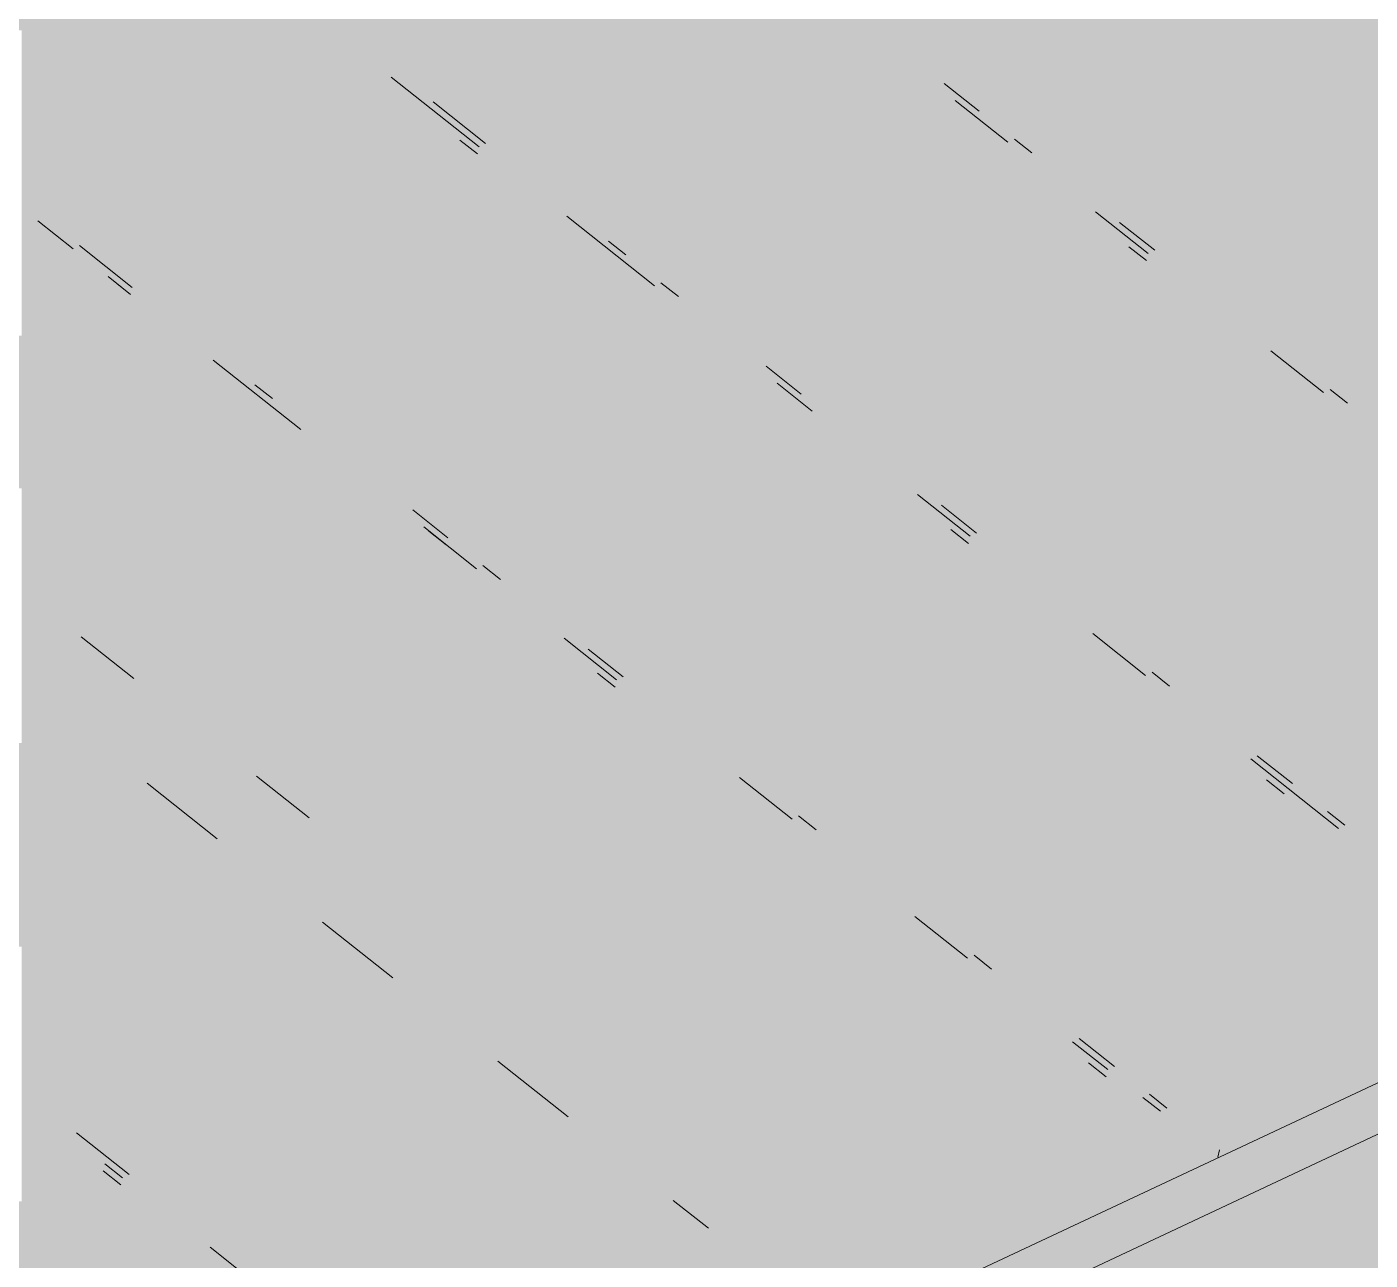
# Paper-space layout '03 3D Building and Roof' of a CAD drawing. Header units: millimetres. Extents: x 5 to 415, y 5 to 292.
# Drawn here: x 269.108 to 271.651, y 87.227 to 89.562 of the extents above; entities that cross this region are included whole.
import ezdxf

# ---------------------------------------------------------------- set-up
doc = ezdxf.new("R2010")
doc.units = ezdxf.units.MM
doc.layers.add('EXISTING', color=7, linetype='Continuous')
doc.layers.add('IMAGES', color=7, linetype='Continuous')

# ---------------------------------------------------------------- blocks, each defined once
blk = doc.blocks.new('SHEET_03')
at = {"layer": 'EXISTING', "color": 250, "lineweight": 9}
for p, q in [((269.7979, 89.4664), (269.9639, 89.3347)), ((270.9108, 89.402), (270.8444, 89.4547)), ((270.8651, 89.4225), (270.9647, 89.3434)), ((269.9763, 89.3406), (269.8768, 89.4196)), ((269.9607, 89.3211), (269.9275, 89.3474)), ((271.0104, 89.323), (270.9772, 89.3493)), ((269.129, 89.1943), (269.1954, 89.1416)), ((270.1298, 89.203), (270.2958, 89.0713)), ((271.1307, 89.2117), (271.2303, 89.1327)), ((271.2428, 89.1386), (271.1764, 89.1913)), ((269.3074, 89.0685), (269.2079, 89.1475)), ((270.2419, 89.1299), (270.2087, 89.1562)), ((271.2271, 89.1191), (271.194, 89.1454)), ((269.2618, 89.089), (269.295, 89.0626)), ((269.3043, 89.0549), (269.2711, 89.0812)), ((270.3415, 89.0509), (270.3083, 89.0772)), ((271.4627, 88.9484), (271.5622, 88.8693)), ((269.4609, 88.9309), (269.6269, 88.7992)), ((270.5739, 88.8665), (270.5075, 88.9192)), ((270.7611, 87.1382), (274.5753, 88.9289)), ((270.5282, 88.887), (270.5946, 88.8343)), ((269.573, 88.8578), (269.5398, 88.8841)), ((271.6079, 88.8489), (271.5747, 88.8752)), ((270.7937, 88.6762), (270.8933, 88.5972)), ((269.905, 88.5944), (269.8386, 88.6471)), ((270.9058, 88.6031), (270.8394, 88.6558)), ((269.8593, 88.6148), (269.9589, 88.5358)), ((269.9018, 88.5807), (269.8686, 88.6071)), ((270.8902, 88.5836), (270.857, 88.6099)), ((270.0045, 88.5154), (269.9714, 88.5417)), ((269.3103, 88.3276), (269.2107, 88.4066)), ((270.1248, 88.4041), (270.2244, 88.3251)), ((271.1257, 88.4129), (271.2253, 88.3338)), ((270.2369, 88.331), (270.1705, 88.3837)), ((270.2213, 88.3115), (270.1881, 88.3378)), ((271.271, 88.3134), (271.2378, 88.3397)), ((271.4245, 88.1758), (271.5904, 88.0441)), ((271.5033, 88.129), (271.437, 88.1817)), ((269.3357, 88.1299), (269.4685, 88.0246)), ((269.6422, 88.0642), (269.5426, 88.1432)), ((270.4568, 88.1407), (270.5564, 88.0617)), ((271.4877, 88.1095), (271.4545, 88.1358)), ((271.6029, 88.05), (271.5697, 88.0763)), ((270.6021, 88.0413), (270.5689, 88.0676)), ((270.7888, 87.8774), (270.8883, 87.7983)), ((269.6677, 87.8665), (269.8005, 87.7612)), ((270.934, 87.7779), (270.9008, 87.8042)), ((271.0875, 87.6403), (271.1539, 87.5876)), ((271.1664, 87.5935), (271.1, 87.6462)), ((269.9997, 87.6031), (270.1324, 87.4978)), ((271.1508, 87.574), (271.1176, 87.6003)), ((271.266, 87.5145), (271.2328, 87.5408)), ((271.2203, 87.5349), (271.2535, 87.5086)), ((270.7611, 87.0407), (271.7628, 87.511)), ((269.3014, 87.3887), (269.2018, 87.4677)), ((271.3624, 87.4218), (271.3656, 87.4355)), ((269.2858, 87.3692), (269.2526, 87.3956)), ((269.2557, 87.4092), (269.2889, 87.3828)), ((270.3316, 87.3398), (270.398, 87.2871)), ((269.4549, 87.2511), (269.6209, 87.1194))]:
    blk.add_line(p, q, dxfattribs=at)
at = {"layer": 'IMAGES', "color": 7}
for points in [[(269.0018, 89.5554), (269.1945, 89.5554), (269.0018, 89.6518), (269.1945, 89.6518)], [(269.1945, 89.5554), (269.2909, 89.5554), (269.1945, 89.6518), (269.2909, 89.6518)], [(269.2909, 89.5554), (269.3873, 89.5554), (269.2909, 89.6518), (269.3873, 89.6518)], [(269.3873, 89.5554), (269.4836, 89.5554), (269.3873, 89.6518), (269.4836, 89.6518)], [(269.4836, 89.5554), (269.58, 89.5554), (269.4836, 89.6518), (269.58, 89.6518)], [(269.58, 89.5554), (269.6764, 89.5554), (269.58, 89.6518), (269.6764, 89.6518)], [(269.6764, 89.5554), (269.7727, 89.5554), (269.6764, 89.6518), (269.7727, 89.6518)], [(269.7727, 89.5554), (269.8691, 89.5554), (269.7727, 89.6518), (269.8691, 89.6518)], [(269.8691, 89.5554), (270.3509, 89.5554), (269.8691, 89.6518), (270.3509, 89.6518)], [(270.3509, 89.5554), (270.4473, 89.5554), (270.3509, 89.6518), (270.4473, 89.6518)], [(270.4473, 89.5554), (270.5436, 89.5554), (270.4473, 89.6518), (270.5436, 89.6518)], [(270.5436, 89.5554), (270.7364, 89.5554), (270.5436, 89.6518), (270.7364, 89.6518)], [(270.7364, 89.5554), (270.8327, 89.5554), (270.7364, 89.6518), (270.8327, 89.6518)], [(270.8327, 89.5554), (270.9291, 89.5554), (270.8327, 89.6518), (270.9291, 89.6518)], [(270.9291, 89.5554), (271.4109, 89.5554), (270.9291, 89.6518), (271.4109, 89.6518)], [(271.4109, 89.5554), (271.5073, 89.5554), (271.4109, 89.6518), (271.5073, 89.6518)], [(271.5073, 89.5554), (271.7, 89.5554), (271.5073, 89.6518), (271.7, 89.6518)], [(269.0982, 89.4589), (269.1945, 89.4589), (269.0982, 89.5554), (269.1945, 89.5554)], [(269.1945, 89.4589), (269.2909, 89.4589), (269.1945, 89.5554), (269.2909, 89.5554)], [(269.2909, 89.4589), (269.3873, 89.4589), (269.2909, 89.5554), (269.3873, 89.5554)], [(269.3873, 89.4589), (269.4836, 89.4589), (269.3873, 89.5554), (269.4836, 89.5554)], [(269.4836, 89.3625), (269.58, 89.3625), (269.4836, 89.5554), (269.58, 89.5554)], [(269.58, 89.4589), (269.6764, 89.4589), (269.58, 89.5554), (269.6764, 89.5554)], [(269.6764, 89.3625), (269.7727, 89.3625), (269.6764, 89.5554), (269.7727, 89.5554)], [(269.7727, 89.4589), (269.8691, 89.4589), (269.7727, 89.5554), (269.8691, 89.5554)], [(269.8691, 89.4589), (269.9655, 89.4589), (269.8691, 89.5554), (269.9655, 89.5554)], [(269.9655, 89.4589), (270.64, 89.4589), (269.9655, 89.5554), (270.64, 89.5554)], [(270.64, 89.4589), (270.7364, 89.4589), (270.64, 89.5554), (270.7364, 89.5554)], [(270.7364, 89.4589), (270.8327, 89.4589), (270.7364, 89.5554), (270.8327, 89.5554)], [(270.8327, 89.4589), (270.9291, 89.4589), (270.8327, 89.5554), (270.9291, 89.5554)], [(270.9291, 89.4589), (271.0255, 89.4589), (270.9291, 89.5554), (271.0255, 89.5554)], [(271.0255, 89.4589), (271.5073, 89.4589), (271.0255, 89.5554), (271.5073, 89.5554)], [(271.5073, 89.4589), (271.6036, 89.4589), (271.5073, 89.5554), (271.6036, 89.5554)], [(271.6036, 89.4589), (271.7, 89.4589), (271.6036, 89.5554), (271.7, 89.5554)], [(269.0982, 89.3625), (269.1945, 89.3625), (269.0982, 89.4589), (269.1945, 89.4589)], [(269.1945, 89.3625), (269.2909, 89.3625), (269.1945, 89.4589), (269.2909, 89.4589)], [(269.2909, 89.3625), (269.3873, 89.3625), (269.2909, 89.4589), (269.3873, 89.4589)], [(269.3873, 89.3625), (269.4836, 89.3625), (269.3873, 89.4589), (269.4836, 89.4589)], [(269.58, 89.3625), (269.6764, 89.3625), (269.58, 89.4589), (269.6764, 89.4589)], [(269.7727, 89.3625), (269.8691, 89.3625), (269.7727, 89.4589), (269.8691, 89.4589)], [(269.8691, 89.3625), (269.9655, 89.3625), (269.8691, 89.4589), (269.9655, 89.4589)], [(269.9655, 89.3625), (270.0618, 89.3625), (269.9655, 89.4589), (270.0618, 89.4589)], [(270.0618, 89.3625), (270.64, 89.3625), (270.0618, 89.4589), (270.64, 89.4589)], [(270.64, 89.3625), (270.7364, 89.3625), (270.64, 89.4589), (270.7364, 89.4589)], [(270.7364, 89.3625), (270.8327, 89.3625), (270.7364, 89.4589), (270.8327, 89.4589)], [(270.8327, 89.3625), (271.0255, 89.3625), (270.8327, 89.4589), (271.0255, 89.4589)], [(271.0255, 89.3625), (271.1218, 89.3625), (271.0255, 89.4589), (271.1218, 89.4589)], [(271.1218, 89.3625), (271.7, 89.3625), (271.1218, 89.4589), (271.7, 89.4589)], [(269.0982, 89.2661), (269.1945, 89.2661), (269.0982, 89.3625), (269.1945, 89.3625)], [(269.1945, 89.2661), (269.2909, 89.2661), (269.1945, 89.3625), (269.2909, 89.3625)], [(269.2909, 89.2661), (269.3873, 89.2661), (269.2909, 89.3625), (269.3873, 89.3625)], [(269.3873, 89.2661), (269.58, 89.2661), (269.3873, 89.3625), (269.58, 89.3625)], [(269.58, 89.2661), (269.6764, 89.2661), (269.58, 89.3625), (269.6764, 89.3625)], [(269.6764, 89.2661), (269.7727, 89.2661), (269.6764, 89.3625), (269.7727, 89.3625)], [(269.7727, 89.2661), (269.8691, 89.2661), (269.7727, 89.3625), (269.8691, 89.3625)], [(269.8691, 89.2661), (269.9655, 89.2661), (269.8691, 89.3625), (269.9655, 89.3625)], [(269.9655, 89.2661), (270.0618, 89.2661), (269.9655, 89.3625), (270.0618, 89.3625)], [(270.0618, 89.2661), (270.1582, 89.2661), (270.0618, 89.3625), (270.1582, 89.3625)], [(270.1582, 89.2661), (270.2545, 89.2661), (270.1582, 89.3625), (270.2545, 89.3625)], [(270.2545, 89.2661), (270.7364, 89.2661), (270.2545, 89.3625), (270.7364, 89.3625)], [(270.7364, 89.2661), (270.8327, 89.2661), (270.7364, 89.3625), (270.8327, 89.3625)], [(270.8327, 89.2661), (270.9291, 89.2661), (270.8327, 89.3625), (270.9291, 89.3625)], [(270.9291, 89.2661), (271.0255, 89.2661), (270.9291, 89.3625), (271.0255, 89.3625)], [(271.0255, 89.2661), (271.1218, 89.2661), (271.0255, 89.3625), (271.1218, 89.3625)], [(271.1218, 89.2661), (271.2182, 89.2661), (271.1218, 89.3625), (271.2182, 89.3625)], [(271.2182, 89.2661), (271.3145, 89.2661), (271.2182, 89.3625), (271.3145, 89.3625)], [(271.3145, 89.2661), (271.8927, 89.2661), (271.3145, 89.3625), (271.8927, 89.3625)], [(269.0982, 89.1697), (269.1945, 89.1697), (269.0982, 89.2661), (269.1945, 89.2661)], [(269.1945, 89.1697), (269.2909, 89.1697), (269.1945, 89.2661), (269.2909, 89.2661)], [(269.2909, 89.1697), (269.3873, 89.1697), (269.2909, 89.2661), (269.3873, 89.2661)], [(269.3873, 89.1697), (269.4836, 89.1697), (269.3873, 89.2661), (269.4836, 89.2661)], [(269.4836, 89.1697), (269.58, 89.1697), (269.4836, 89.2661), (269.58, 89.2661)], [(269.58, 89.1697), (269.6764, 89.1697), (269.58, 89.2661), (269.6764, 89.2661)], [(269.6764, 89.1697), (269.7727, 89.1697), (269.6764, 89.2661), (269.7727, 89.2661)], [(269.7727, 89.1697), (269.8691, 89.1697), (269.7727, 89.2661), (269.8691, 89.2661)], [(269.8691, 89.1697), (269.9655, 89.1697), (269.8691, 89.2661), (269.9655, 89.2661)], [(269.9655, 89.1697), (270.0618, 89.1697), (269.9655, 89.2661), (270.0618, 89.2661)], [(270.0618, 89.1697), (270.1582, 89.1697), (270.0618, 89.2661), (270.1582, 89.2661)], [(270.1582, 89.1697), (270.2545, 89.1697), (270.1582, 89.2661), (270.2545, 89.2661)], [(270.2545, 89.1697), (270.3509, 89.1697), (270.2545, 89.2661), (270.3509, 89.2661)], [(270.3509, 89.1697), (270.9291, 89.1697), (270.3509, 89.2661), (270.9291, 89.2661)], [(270.9291, 89.1697), (271.0255, 89.1697), (270.9291, 89.2661), (271.0255, 89.2661)], [(271.0255, 89.1697), (271.2182, 89.1697), (271.0255, 89.2661), (271.2182, 89.2661)], [(271.2182, 89.1697), (271.3145, 89.1697), (271.2182, 89.2661), (271.3145, 89.2661)], [(271.3145, 89.1697), (271.4109, 89.1697), (271.3145, 89.2661), (271.4109, 89.2661)], [(271.4109, 89.1697), (271.8927, 89.1697), (271.4109, 89.2661), (271.8927, 89.2661)], [(269.0982, 89.0733), (269.2909, 89.0733), (269.0982, 89.1697), (269.2909, 89.1697)], [(269.2909, 89.0733), (269.3873, 89.0733), (269.2909, 89.1697), (269.3873, 89.1697)], [(269.3873, 89.0733), (269.4836, 89.0733), (269.3873, 89.1697), (269.4836, 89.1697)], [(269.4836, 89.0733), (269.58, 89.0733), (269.4836, 89.1697), (269.58, 89.1697)], [(269.58, 89.0733), (269.6764, 89.0733), (269.58, 89.1697), (269.6764, 89.1697)], [(269.6764, 89.0733), (269.7727, 89.0733), (269.6764, 89.1697), (269.7727, 89.1697)], [(269.7727, 89.0733), (269.8691, 89.0733), (269.7727, 89.1697), (269.8691, 89.1697)], [(269.8691, 89.0733), (269.9655, 89.0733), (269.8691, 89.1697), (269.9655, 89.1697)], [(269.9655, 89.0733), (270.0618, 89.0733), (269.9655, 89.1697), (270.0618, 89.1697)], [(270.0618, 89.0733), (270.1582, 89.0733), (270.0618, 89.1697), (270.1582, 89.1697)], [(270.1582, 89.0733), (270.2545, 89.0733), (270.1582, 89.1697), (270.2545, 89.1697)], [(270.2545, 89.0733), (270.3509, 89.0733), (270.2545, 89.1697), (270.3509, 89.1697)], [(270.3509, 89.0733), (271.0255, 89.0733), (270.3509, 89.1697), (271.0255, 89.1697)], [(271.0255, 89.0733), (271.1218, 89.0733), (271.0255, 89.1697), (271.1218, 89.1697)], [(271.1218, 89.0733), (271.3145, 89.0733), (271.1218, 89.1697), (271.3145, 89.1697)], [(271.3145, 89.0733), (271.5073, 89.0733), (271.3145, 89.1697), (271.5073, 89.1697)], [(271.5073, 89.0733), (271.9891, 89.0733), (271.5073, 89.1697), (271.9891, 89.1697)], [(269.0982, 88.9769), (269.1945, 88.9769), (269.0982, 89.0733), (269.1945, 89.0733)], [(269.1945, 88.9769), (269.4836, 88.9769), (269.1945, 89.0733), (269.4836, 89.0733)], [(269.4836, 88.9769), (269.58, 88.9769), (269.4836, 89.0733), (269.58, 89.0733)], [(269.58, 88.9769), (269.6764, 88.9769), (269.58, 89.0733), (269.6764, 89.0733)], [(269.6764, 88.9769), (269.7727, 88.9769), (269.6764, 89.0733), (269.7727, 89.0733)], [(269.7727, 88.9769), (269.8691, 88.9769), (269.7727, 89.0733), (269.8691, 89.0733)], [(269.8691, 88.9769), (269.9655, 88.9769), (269.8691, 89.0733), (269.9655, 89.0733)], [(269.9655, 88.9769), (270.0618, 88.9769), (269.9655, 89.0733), (270.0618, 89.0733)], [(270.0618, 88.9769), (270.1582, 88.9769), (270.0618, 89.0733), (270.1582, 89.0733)], [(270.1582, 88.9769), (270.2545, 88.9769), (270.1582, 89.0733), (270.2545, 89.0733)], [(270.2545, 88.9769), (270.3509, 88.9769), (270.2545, 89.0733), (270.3509, 89.0733)], [(270.3509, 88.9769), (270.4473, 88.9769), (270.3509, 89.0733), (270.4473, 89.0733)], [(270.4473, 88.9769), (270.5436, 88.9769), (270.4473, 89.0733), (270.5436, 89.0733)], [(270.5436, 88.9769), (270.64, 88.9769), (270.5436, 89.0733), (270.64, 89.0733)], [(270.64, 88.9769), (271.1218, 88.9769), (270.64, 89.0733), (271.1218, 89.0733)], [(271.1218, 88.9769), (271.2182, 88.9769), (271.1218, 89.0733), (271.2182, 89.0733)], [(271.2182, 88.8805), (271.3145, 88.8805), (271.2182, 89.0733), (271.3145, 89.0733)], [(271.3145, 88.9769), (271.4109, 88.9769), (271.3145, 89.0733), (271.4109, 89.0733)], [(271.4109, 88.9769), (271.5073, 88.9769), (271.4109, 89.0733), (271.5073, 89.0733)], [(271.5073, 88.9769), (271.6036, 88.9769), (271.5073, 89.0733), (271.6036, 89.0733)], [(271.6036, 88.9769), (272.0855, 88.9769), (271.6036, 89.0733), (272.0855, 89.0733)], [(268.8091, 88.8805), (269.1945, 88.8805), (268.8091, 88.9769), (269.1945, 88.9769)], [(269.1945, 88.8805), (269.2909, 88.8805), (269.1945, 88.9769), (269.2909, 88.9769)], [(269.2909, 88.8805), (269.3873, 88.8805), (269.2909, 88.9769), (269.3873, 88.9769)], [(269.3873, 88.8805), (269.58, 88.8805), (269.3873, 88.9769), (269.58, 88.9769)], [(269.58, 88.8805), (269.8691, 88.8805), (269.58, 88.9769), (269.8691, 88.9769)], [(269.8691, 88.8805), (269.9655, 88.8805), (269.8691, 88.9769), (269.9655, 88.9769)], [(269.9655, 88.8805), (270.0618, 88.8805), (269.9655, 88.9769), (270.0618, 88.9769)], [(270.0618, 88.8805), (270.1582, 88.8805), (270.0618, 88.9769), (270.1582, 88.9769)], [(270.1582, 88.8805), (270.2545, 88.8805), (270.1582, 88.9769), (270.2545, 88.9769)], [(270.2545, 88.8805), (270.3509, 88.8805), (270.2545, 88.9769), (270.3509, 88.9769)], [(270.3509, 88.8805), (270.4473, 88.8805), (270.3509, 88.9769), (270.4473, 88.9769)], [(270.4473, 88.8805), (270.5436, 88.8805), (270.4473, 88.9769), (270.5436, 88.9769)], [(270.5436, 88.8805), (270.64, 88.8805), (270.5436, 88.9769), (270.64, 88.9769)], [(270.64, 88.8805), (270.7364, 88.8805), (270.64, 88.9769), (270.7364, 88.9769)], [(270.7364, 88.8805), (271.2182, 88.8805), (270.7364, 88.9769), (271.2182, 88.9769)], [(271.3145, 88.8805), (271.4109, 88.8805), (271.3145, 88.9769), (271.4109, 88.9769)], [(271.4109, 88.8805), (271.5073, 88.8805), (271.4109, 88.9769), (271.5073, 88.9769)], [(271.5073, 88.8805), (271.6036, 88.8805), (271.5073, 88.9769), (271.6036, 88.9769)], [(271.6036, 88.8805), (272.2782, 88.8805), (271.6036, 88.9769), (272.2782, 88.9769)], [(268.9055, 88.7841), (269.3873, 88.7841), (268.9055, 88.8805), (269.3873, 88.8805)], [(269.3873, 88.7841), (269.4836, 88.7841), (269.3873, 88.8805), (269.4836, 88.8805)], [(269.4836, 88.7841), (269.6764, 88.7841), (269.4836, 88.8805), (269.6764, 88.8805)], [(269.6764, 88.7841), (269.7727, 88.7841), (269.6764, 88.8805), (269.7727, 88.8805)], [(269.7727, 88.7841), (269.8691, 88.7841), (269.7727, 88.8805), (269.8691, 88.8805)], [(269.8691, 88.7841), (269.9655, 88.7841), (269.8691, 88.8805), (269.9655, 88.8805)], [(269.9655, 88.7841), (270.1582, 88.7841), (269.9655, 88.8805), (270.1582, 88.8805)], [(270.1582, 88.7841), (270.2545, 88.7841), (270.1582, 88.8805), (270.2545, 88.8805)], [(270.2545, 88.7841), (270.3509, 88.7841), (270.2545, 88.8805), (270.3509, 88.8805)], [(270.3509, 88.7841), (270.4473, 88.7841), (270.3509, 88.8805), (270.4473, 88.8805)], [(270.4473, 88.7841), (270.5436, 88.7841), (270.4473, 88.8805), (270.5436, 88.8805)], [(270.5436, 88.7841), (270.7364, 88.7841), (270.5436, 88.8805), (270.7364, 88.8805)], [(270.7364, 88.7841), (270.8327, 88.7841), (270.7364, 88.8805), (270.8327, 88.8805)], [(270.8327, 88.7841), (271.3145, 88.7841), (270.8327, 88.8805), (271.3145, 88.8805)], [(271.3145, 88.7841), (271.5073, 88.7841), (271.3145, 88.8805), (271.5073, 88.8805)], [(271.5073, 88.7841), (271.7, 88.7841), (271.5073, 88.8805), (271.7, 88.8805)], [(269.0018, 88.6877), (269.58, 88.6877), (269.0018, 88.7841), (269.58, 88.7841)], [(269.58, 88.6877), (269.7727, 88.6877), (269.58, 88.7841), (269.7727, 88.7841)], [(269.7727, 88.6877), (269.8691, 88.6877), (269.7727, 88.7841), (269.8691, 88.7841)], [(269.8691, 88.6877), (269.9655, 88.6877), (269.8691, 88.7841), (269.9655, 88.7841)], [(269.9655, 88.6877), (270.1582, 88.6877), (269.9655, 88.7841), (270.1582, 88.7841)], [(270.1582, 88.6877), (270.2545, 88.6877), (270.1582, 88.7841), (270.2545, 88.7841)], [(270.2545, 88.6877), (270.3509, 88.6877), (270.2545, 88.7841), (270.3509, 88.7841)], [(270.3509, 88.6877), (270.4473, 88.6877), (270.3509, 88.7841), (270.4473, 88.7841)], [(270.4473, 88.6877), (270.5436, 88.6877), (270.4473, 88.7841), (270.5436, 88.7841)], [(270.5436, 88.6877), (270.64, 88.6877), (270.5436, 88.7841), (270.64, 88.7841)], [(270.64, 88.6877), (270.7364, 88.6877), (270.64, 88.7841), (270.7364, 88.7841)], [(270.7364, 88.6877), (270.8327, 88.6877), (270.7364, 88.7841), (270.8327, 88.7841)], [(270.8327, 88.6877), (270.9291, 88.6877), (270.8327, 88.7841), (270.9291, 88.7841)], [(270.9291, 88.6877), (271.0255, 88.6877), (270.9291, 88.7841), (271.0255, 88.7841)], [(271.0255, 88.6877), (271.5073, 88.6877), (271.0255, 88.7841), (271.5073, 88.7841)], [(271.5073, 88.6877), (271.6036, 88.6877), (271.5073, 88.7841), (271.6036, 88.7841)], [(271.6036, 88.6877), (271.7, 88.6877), (271.6036, 88.7841), (271.7, 88.7841)], [(269.0982, 88.5913), (269.1945, 88.5913), (269.0982, 88.6877), (269.1945, 88.6877)], [(269.1945, 88.5913), (269.58, 88.5913), (269.1945, 88.6877), (269.58, 88.6877)], [(269.58, 88.5913), (269.6764, 88.5913), (269.58, 88.6877), (269.6764, 88.6877)], [(269.6764, 88.5913), (269.7727, 88.5913), (269.6764, 88.6877), (269.7727, 88.6877)], [(269.7727, 88.5913), (269.9655, 88.5913), (269.7727, 88.6877), (269.9655, 88.6877)], [(269.9655, 88.5913), (270.0618, 88.5913), (269.9655, 88.6877), (270.0618, 88.6877)], [(270.0618, 88.5913), (270.1582, 88.5913), (270.0618, 88.6877), (270.1582, 88.6877)], [(270.1582, 88.5913), (270.2545, 88.5913), (270.1582, 88.6877), (270.2545, 88.6877)], [(270.2545, 88.5913), (270.3509, 88.5913), (270.2545, 88.6877), (270.3509, 88.6877)], [(270.3509, 88.5913), (270.4473, 88.5913), (270.3509, 88.6877), (270.4473, 88.6877)], [(270.4473, 88.5913), (270.5436, 88.5913), (270.4473, 88.6877), (270.5436, 88.6877)], [(270.5436, 88.5913), (270.64, 88.5913), (270.5436, 88.6877), (270.64, 88.6877)], [(270.64, 88.5913), (270.7364, 88.5913), (270.64, 88.6877), (270.7364, 88.6877)], [(270.7364, 88.5913), (270.9291, 88.5913), (270.7364, 88.6877), (270.9291, 88.6877)], [(270.9291, 88.5913), (271.0255, 88.5913), (270.9291, 88.6877), (271.0255, 88.6877)], [(271.0255, 88.5913), (271.1218, 88.5913), (271.0255, 88.6877), (271.1218, 88.6877)], [(271.1218, 88.5913), (271.6036, 88.5913), (271.1218, 88.6877), (271.6036, 88.6877)], [(271.6036, 88.5913), (271.7, 88.5913), (271.6036, 88.6877), (271.7, 88.6877)], [(269.0982, 88.4949), (269.1945, 88.4949), (269.0982, 88.5913), (269.1945, 88.5913)], [(269.1945, 88.4949), (269.2909, 88.4949), (269.1945, 88.5913), (269.2909, 88.5913)], [(269.2909, 88.4949), (269.6764, 88.4949), (269.2909, 88.5913), (269.6764, 88.5913)], [(269.6764, 88.4949), (269.7727, 88.4949), (269.6764, 88.5913), (269.7727, 88.5913)], [(269.7727, 88.4949), (269.8691, 88.4949), (269.7727, 88.5913), (269.8691, 88.5913)], [(269.8691, 88.4949), (270.0618, 88.4949), (269.8691, 88.5913), (270.0618, 88.5913)], [(270.0618, 88.4949), (270.1582, 88.4949), (270.0618, 88.5913), (270.1582, 88.5913)], [(270.1582, 88.4949), (270.3509, 88.4949), (270.1582, 88.5913), (270.3509, 88.5913)], [(270.3509, 88.4949), (270.5436, 88.4949), (270.3509, 88.5913), (270.5436, 88.5913)], [(270.5436, 88.4949), (270.64, 88.4949), (270.5436, 88.5913), (270.64, 88.5913)], [(270.64, 88.4949), (270.7364, 88.4949), (270.64, 88.5913), (270.7364, 88.5913)], [(270.7364, 88.4949), (270.8327, 88.4949), (270.7364, 88.5913), (270.8327, 88.5913)], [(270.8327, 88.4949), (271.0255, 88.4949), (270.8327, 88.5913), (271.0255, 88.5913)], [(271.0255, 88.4949), (271.1218, 88.4949), (271.0255, 88.5913), (271.1218, 88.5913)], [(271.1218, 88.4949), (271.2182, 88.4949), (271.1218, 88.5913), (271.2182, 88.5913)], [(271.2182, 88.4949), (271.7, 88.4949), (271.2182, 88.5913), (271.7, 88.5913)], [(269.0982, 88.3021), (269.1945, 88.3021), (269.0982, 88.4949), (269.1945, 88.4949)], [(269.1945, 88.3985), (269.2909, 88.3985), (269.1945, 88.4949), (269.2909, 88.4949)], [(269.2909, 88.3985), (269.3873, 88.3985), (269.2909, 88.4949), (269.3873, 88.4949)], [(269.3873, 88.3985), (269.7727, 88.3985), (269.3873, 88.4949), (269.7727, 88.4949)], [(269.7727, 88.3985), (269.8691, 88.3985), (269.7727, 88.4949), (269.8691, 88.4949)], [(269.8691, 88.3985), (269.9655, 88.3985), (269.8691, 88.4949), (269.9655, 88.4949)], [(269.9655, 88.3985), (270.0618, 88.3985), (269.9655, 88.4949), (270.0618, 88.4949)], [(270.0618, 88.3985), (270.1582, 88.3985), (270.0618, 88.4949), (270.1582, 88.4949)], [(270.1582, 88.3985), (270.2545, 88.3985), (270.1582, 88.4949), (270.2545, 88.4949)], [(270.2545, 88.3985), (270.3509, 88.3985), (270.2545, 88.4949), (270.3509, 88.4949)], [(270.3509, 88.3985), (270.4473, 88.3985), (270.3509, 88.4949), (270.4473, 88.4949)], [(270.4473, 88.3985), (270.5436, 88.3985), (270.4473, 88.4949), (270.5436, 88.4949)], [(270.5436, 88.3985), (270.64, 88.3985), (270.5436, 88.4949), (270.64, 88.4949)], [(270.64, 88.3985), (270.7364, 88.3985), (270.64, 88.4949), (270.7364, 88.4949)], [(270.7364, 88.3985), (270.8327, 88.3985), (270.7364, 88.4949), (270.8327, 88.4949)], [(270.8327, 88.3985), (270.9291, 88.3985), (270.8327, 88.4949), (270.9291, 88.4949)], [(270.9291, 88.3985), (271.0255, 88.3985), (270.9291, 88.4949), (271.0255, 88.4949)], [(271.0255, 88.3985), (271.1218, 88.3985), (271.0255, 88.4949), (271.1218, 88.4949)], [(271.1218, 88.3985), (271.2182, 88.3985), (271.1218, 88.4949), (271.2182, 88.4949)], [(271.2182, 88.3985), (271.7964, 88.3985), (271.2182, 88.4949), (271.7964, 88.4949)], [(269.1945, 88.3021), (269.2909, 88.3021), (269.1945, 88.3985), (269.2909, 88.3985)], [(269.2909, 88.3021), (269.3873, 88.3021), (269.2909, 88.3985), (269.3873, 88.3985)], [(269.3873, 88.3021), (269.4836, 88.3021), (269.3873, 88.3985), (269.4836, 88.3985)], [(269.4836, 88.3021), (269.9655, 88.3021), (269.4836, 88.3985), (269.9655, 88.3985)], [(269.9655, 88.3021), (270.0618, 88.3021), (269.9655, 88.3985), (270.0618, 88.3985)], [(270.0618, 88.3021), (270.1582, 88.3021), (270.0618, 88.3985), (270.1582, 88.3985)], [(270.1582, 88.3021), (270.2545, 88.3021), (270.1582, 88.3985), (270.2545, 88.3985)], [(270.2545, 88.3021), (270.3509, 88.3021), (270.2545, 88.3985), (270.3509, 88.3985)], [(270.3509, 88.3021), (270.64, 88.3021), (270.3509, 88.3985), (270.64, 88.3985)], [(270.64, 88.3021), (270.7364, 88.3021), (270.64, 88.3985), (270.7364, 88.3985)], [(270.7364, 88.3021), (270.8327, 88.3021), (270.7364, 88.3985), (270.8327, 88.3985)], [(270.8327, 88.3021), (270.9291, 88.3021), (270.8327, 88.3985), (270.9291, 88.3985)], [(270.9291, 88.3021), (271.0255, 88.3021), (270.9291, 88.3985), (271.0255, 88.3985)], [(271.0255, 88.3021), (271.1218, 88.3021), (271.0255, 88.3985), (271.1218, 88.3985)], [(271.1218, 88.3021), (271.2182, 88.3021), (271.1218, 88.3985), (271.2182, 88.3985)], [(271.2182, 88.3021), (271.3145, 88.3021), (271.2182, 88.3985), (271.3145, 88.3985)], [(271.3145, 88.3021), (271.5073, 88.3021), (271.3145, 88.3985), (271.5073, 88.3985)], [(271.5073, 88.3021), (271.9891, 88.3021), (271.5073, 88.3985), (271.9891, 88.3985)], [(269.0982, 88.2057), (269.2909, 88.2057), (269.0982, 88.3021), (269.2909, 88.3021)], [(269.2909, 88.2057), (269.3873, 88.2057), (269.2909, 88.3021), (269.3873, 88.3021)], [(269.3873, 88.2057), (269.4836, 88.2057), (269.3873, 88.3021), (269.4836, 88.3021)], [(269.4836, 88.2057), (269.58, 88.2057), (269.4836, 88.3021), (269.58, 88.3021)], [(269.58, 88.2057), (269.6764, 88.2057), (269.58, 88.3021), (269.6764, 88.3021)], [(269.6764, 88.2057), (270.0618, 88.2057), (269.6764, 88.3021), (270.0618, 88.3021)], [(270.0618, 88.2057), (270.1582, 88.2057), (270.0618, 88.3021), (270.1582, 88.3021)], [(270.1582, 88.2057), (270.2545, 88.2057), (270.1582, 88.3021), (270.2545, 88.3021)], [(270.2545, 88.2057), (270.3509, 88.2057), (270.2545, 88.3021), (270.3509, 88.3021)], [(270.3509, 88.2057), (270.4473, 88.2057), (270.3509, 88.3021), (270.4473, 88.3021)], [(270.4473, 88.2057), (270.5436, 88.2057), (270.4473, 88.3021), (270.5436, 88.3021)], [(270.5436, 88.2057), (270.7364, 88.2057), (270.5436, 88.3021), (270.7364, 88.3021)], [(270.7364, 88.2057), (270.8327, 88.2057), (270.7364, 88.3021), (270.8327, 88.3021)], [(270.8327, 88.2057), (270.9291, 88.2057), (270.8327, 88.3021), (270.9291, 88.3021)], [(270.9291, 88.2057), (271.0255, 88.2057), (270.9291, 88.3021), (271.0255, 88.3021)], [(271.0255, 88.2057), (271.1218, 88.2057), (271.0255, 88.3021), (271.1218, 88.3021)], [(271.1218, 88.2057), (271.2182, 88.2057), (271.1218, 88.3021), (271.2182, 88.3021)], [(271.2182, 88.2057), (271.3145, 88.2057), (271.2182, 88.3021), (271.3145, 88.3021)], [(271.3145, 88.2057), (271.4109, 88.2057), (271.3145, 88.3021), (271.4109, 88.3021)], [(271.4109, 88.2057), (271.5073, 88.2057), (271.4109, 88.3021), (271.5073, 88.3021)], [(271.5073, 88.2057), (271.6036, 88.2057), (271.5073, 88.3021), (271.6036, 88.3021)], [(271.6036, 88.2057), (272.0855, 88.2057), (271.6036, 88.3021), (272.0855, 88.3021)], [(269.0018, 88.1093), (269.1945, 88.1093), (269.0018, 88.2057), (269.1945, 88.2057)], [(269.1945, 88.1093), (269.2909, 88.1093), (269.1945, 88.2057), (269.2909, 88.2057)], [(269.2909, 88.1093), (269.3873, 88.1093), (269.2909, 88.2057), (269.3873, 88.2057)], [(269.3873, 88.1093), (269.4836, 88.1093), (269.3873, 88.2057), (269.4836, 88.2057)], [(269.4836, 88.1093), (269.58, 88.1093), (269.4836, 88.2057), (269.58, 88.2057)], [(269.58, 88.1093), (269.6764, 88.1093), (269.58, 88.2057), (269.6764, 88.2057)], [(269.6764, 88.1093), (269.7727, 88.1093), (269.6764, 88.2057), (269.7727, 88.2057)], [(269.7727, 88.1093), (270.1582, 88.1093), (269.7727, 88.2057), (270.1582, 88.2057)], [(270.1582, 88.1093), (270.2545, 88.1093), (270.1582, 88.2057), (270.2545, 88.2057)], [(270.2545, 88.1093), (270.3509, 88.1093), (270.2545, 88.2057), (270.3509, 88.2057)], [(270.3509, 88.1093), (270.4473, 88.1093), (270.3509, 88.2057), (270.4473, 88.2057)], [(270.4473, 88.1093), (270.5436, 88.1093), (270.4473, 88.2057), (270.5436, 88.2057)], [(270.5436, 88.1093), (270.64, 88.1093), (270.5436, 88.2057), (270.64, 88.2057)], [(270.64, 88.1093), (270.7364, 88.1093), (270.64, 88.2057), (270.7364, 88.2057)], [(270.7364, 88.1093), (270.8327, 88.1093), (270.7364, 88.2057), (270.8327, 88.2057)], [(270.8327, 88.1093), (270.9291, 88.1093), (270.8327, 88.2057), (270.9291, 88.2057)], [(270.9291, 88.1093), (271.0255, 88.1093), (270.9291, 88.2057), (271.0255, 88.2057)], [(271.0255, 88.1093), (271.1218, 88.1093), (271.0255, 88.2057), (271.1218, 88.2057)], [(271.1218, 88.1093), (271.2182, 88.1093), (271.1218, 88.2057), (271.2182, 88.2057)], [(271.2182, 88.1093), (271.3145, 88.1093), (271.2182, 88.2057), (271.3145, 88.2057)], [(271.3145, 88.1093), (271.4109, 88.1093), (271.3145, 88.2057), (271.4109, 88.2057)], [(271.4109, 88.1093), (271.5073, 88.1093), (271.4109, 88.2057), (271.5073, 88.2057)], [(271.5073, 88.1093), (271.6036, 88.1093), (271.5073, 88.2057), (271.6036, 88.2057)], [(271.6036, 88.1093), (271.7, 88.1093), (271.6036, 88.2057), (271.7, 88.2057)], [(268.7127, 88.0129), (269.1945, 88.0129), (268.7127, 88.1093), (269.1945, 88.1093)], [(269.1945, 88.0129), (269.2909, 88.0129), (269.1945, 88.1093), (269.2909, 88.1093)], [(269.2909, 88.0129), (269.3873, 88.0129), (269.2909, 88.1093), (269.3873, 88.1093)], [(269.3873, 88.0129), (269.4836, 88.0129), (269.3873, 88.1093), (269.4836, 88.1093)], [(269.4836, 88.0129), (269.58, 88.0129), (269.4836, 88.1093), (269.58, 88.1093)], [(269.58, 88.0129), (269.6764, 88.0129), (269.58, 88.1093), (269.6764, 88.1093)], [(269.6764, 88.0129), (269.7727, 88.0129), (269.6764, 88.1093), (269.7727, 88.1093)], [(269.7727, 88.0129), (269.8691, 88.0129), (269.7727, 88.1093), (269.8691, 88.1093)], [(269.8691, 88.0129), (269.9655, 88.0129), (269.8691, 88.1093), (269.9655, 88.1093)], [(269.9655, 88.0129), (270.3509, 88.0129), (269.9655, 88.1093), (270.3509, 88.1093)], [(270.3509, 88.0129), (270.4473, 88.0129), (270.3509, 88.1093), (270.4473, 88.1093)], [(270.4473, 88.0129), (270.64, 88.0129), (270.4473, 88.1093), (270.64, 88.1093)], [(270.64, 88.0129), (270.8327, 88.0129), (270.64, 88.1093), (270.8327, 88.1093)], [(270.8327, 88.0129), (271.0255, 88.0129), (270.8327, 88.1093), (271.0255, 88.1093)], [(271.0255, 88.0129), (271.1218, 88.0129), (271.0255, 88.1093), (271.1218, 88.1093)], [(271.1218, 88.0129), (271.2182, 88.0129), (271.1218, 88.1093), (271.2182, 88.1093)], [(271.2182, 88.0129), (271.3145, 88.0129), (271.2182, 88.1093), (271.3145, 88.1093)], [(271.3145, 88.0129), (271.4109, 88.0129), (271.3145, 88.1093), (271.4109, 88.1093)], [(271.4109, 88.0129), (271.5073, 88.0129), (271.4109, 88.1093), (271.5073, 88.1093)], [(271.5073, 88.0129), (271.6036, 88.0129), (271.5073, 88.1093), (271.6036, 88.1093)], [(271.6036, 88.0129), (271.7, 88.0129), (271.6036, 88.1093), (271.7, 88.1093)], [(268.8091, 87.9165), (269.2909, 87.9165), (268.8091, 88.0129), (269.2909, 88.0129)], [(269.2909, 87.9165), (269.3873, 87.9165), (269.2909, 88.0129), (269.3873, 88.0129)], [(269.3873, 87.9165), (269.4836, 87.9165), (269.3873, 88.0129), (269.4836, 88.0129)], [(269.4836, 87.9165), (269.6764, 87.9165), (269.4836, 88.0129), (269.6764, 88.0129)], [(269.6764, 87.9165), (269.7727, 87.9165), (269.6764, 88.0129), (269.7727, 88.0129)], [(269.7727, 87.9165), (269.8691, 87.9165), (269.7727, 88.0129), (269.8691, 88.0129)], [(269.8691, 87.9165), (269.9655, 87.9165), (269.8691, 88.0129), (269.9655, 88.0129)], [(269.9655, 87.9165), (270.5436, 87.9165), (269.9655, 88.0129), (270.5436, 88.0129)], [(270.5436, 87.9165), (270.64, 87.9165), (270.5436, 88.0129), (270.64, 88.0129)], [(270.64, 87.9165), (270.8327, 87.9165), (270.64, 88.0129), (270.8327, 88.0129)], [(270.8327, 87.9165), (270.9291, 87.9165), (270.8327, 88.0129), (270.9291, 88.0129)], [(270.9291, 87.9165), (271.0255, 87.9165), (270.9291, 88.0129), (271.0255, 88.0129)], [(271.0255, 87.9165), (271.1218, 87.9165), (271.0255, 88.0129), (271.1218, 88.0129)], [(271.1218, 87.9165), (271.2182, 87.9165), (271.1218, 88.0129), (271.2182, 88.0129)], [(271.2182, 87.9165), (271.3145, 87.9165), (271.2182, 88.0129), (271.3145, 88.0129)], [(271.3145, 87.9165), (271.4109, 87.9165), (271.3145, 88.0129), (271.4109, 88.0129)], [(271.4109, 87.9165), (271.5073, 87.9165), (271.4109, 88.0129), (271.5073, 88.0129)], [(271.5073, 87.9165), (271.6036, 87.9165), (271.5073, 88.0129), (271.6036, 88.0129)], [(271.6036, 87.9165), (271.7, 87.9165), (271.6036, 88.0129), (271.7, 88.0129)], [(268.9055, 87.8201), (269.3873, 87.8201), (268.9055, 87.9165), (269.3873, 87.9165)], [(269.3873, 87.8201), (269.4836, 87.8201), (269.3873, 87.9165), (269.4836, 87.9165)], [(269.4836, 87.8201), (269.58, 87.8201), (269.4836, 87.9165), (269.58, 87.9165)], [(269.58, 87.8201), (269.8691, 87.8201), (269.58, 87.9165), (269.8691, 87.9165)], [(269.8691, 87.8201), (269.9655, 87.8201), (269.8691, 87.9165), (269.9655, 87.9165)], [(269.9655, 87.8201), (270.1582, 87.8201), (269.9655, 87.9165), (270.1582, 87.9165)], [(270.1582, 87.8201), (270.5436, 87.8201), (270.1582, 87.9165), (270.5436, 87.9165)], [(270.5436, 87.8201), (270.64, 87.8201), (270.5436, 87.9165), (270.64, 87.9165)], [(270.64, 87.8201), (270.7364, 87.8201), (270.64, 87.9165), (270.7364, 87.9165)], [(270.7364, 87.8201), (270.8327, 87.8201), (270.7364, 87.9165), (270.8327, 87.9165)], [(270.8327, 87.8201), (270.9291, 87.8201), (270.8327, 87.9165), (270.9291, 87.9165)], [(270.9291, 87.8201), (271.0255, 87.8201), (270.9291, 87.9165), (271.0255, 87.9165)], [(271.0255, 87.8201), (271.2182, 87.8201), (271.0255, 87.9165), (271.2182, 87.9165)], [(271.2182, 87.8201), (271.3145, 87.8201), (271.2182, 87.9165), (271.3145, 87.9165)], [(271.3145, 87.8201), (271.4109, 87.8201), (271.3145, 87.9165), (271.4109, 87.9165)], [(271.4109, 87.8201), (271.5073, 87.8201), (271.4109, 87.9165), (271.5073, 87.9165)], [(271.5073, 87.8201), (271.6036, 87.8201), (271.5073, 87.9165), (271.6036, 87.9165)], [(271.6036, 87.8201), (271.7, 87.8201), (271.6036, 87.9165), (271.7, 87.9165)], [(269.0982, 87.7237), (269.4836, 87.7237), (269.0982, 87.8201), (269.4836, 87.8201)], [(269.4836, 87.7237), (269.58, 87.7237), (269.4836, 87.8201), (269.58, 87.8201)], [(269.58, 87.7237), (269.6764, 87.7237), (269.58, 87.8201), (269.6764, 87.8201)], [(269.6764, 87.7237), (269.7727, 87.7237), (269.6764, 87.8201), (269.7727, 87.8201)], [(269.7727, 87.7237), (269.8691, 87.7237), (269.7727, 87.8201), (269.8691, 87.8201)], [(269.8691, 87.7237), (269.9655, 87.7237), (269.8691, 87.8201), (269.9655, 87.8201)], [(269.9655, 87.7237), (270.1582, 87.7237), (269.9655, 87.8201), (270.1582, 87.8201)], [(270.1582, 87.7237), (270.2545, 87.7237), (270.1582, 87.8201), (270.2545, 87.8201)], [(270.2545, 87.7237), (270.64, 87.7237), (270.2545, 87.8201), (270.64, 87.8201)], [(270.64, 87.7237), (270.8327, 87.7237), (270.64, 87.8201), (270.8327, 87.8201)], [(270.8327, 87.7237), (271.0255, 87.7237), (270.8327, 87.8201), (271.0255, 87.8201)], [(271.0255, 87.7237), (271.1218, 87.7237), (271.0255, 87.8201), (271.1218, 87.8201)], [(271.1218, 87.7237), (271.2182, 87.7237), (271.1218, 87.8201), (271.2182, 87.8201)], [(271.2182, 87.7237), (271.3145, 87.7237), (271.2182, 87.8201), (271.3145, 87.8201)], [(271.3145, 87.7237), (271.4109, 87.7237), (271.3145, 87.8201), (271.4109, 87.8201)], [(271.4109, 87.7237), (271.5073, 87.7237), (271.4109, 87.8201), (271.5073, 87.8201)], [(271.5073, 87.7237), (271.6036, 87.7237), (271.5073, 87.8201), (271.6036, 87.8201)], [(271.6036, 87.7237), (271.7, 87.7237), (271.6036, 87.8201), (271.7, 87.8201)], [(269.0982, 87.6273), (269.1945, 87.6273), (269.0982, 87.7237), (269.1945, 87.7237)], [(269.1945, 87.6273), (269.7727, 87.6273), (269.1945, 87.7237), (269.7727, 87.7237)], [(269.7727, 87.6273), (269.8691, 87.6273), (269.7727, 87.7237), (269.8691, 87.7237)], [(269.8691, 87.6273), (269.9655, 87.6273), (269.8691, 87.7237), (269.9655, 87.7237)], [(269.9655, 87.6273), (270.0618, 87.6273), (269.9655, 87.7237), (270.0618, 87.7237)], [(270.0618, 87.6273), (270.1582, 87.6273), (270.0618, 87.7237), (270.1582, 87.7237)], [(270.1582, 87.6273), (270.2545, 87.6273), (270.1582, 87.7237), (270.2545, 87.7237)], [(270.2545, 87.6273), (270.3509, 87.6273), (270.2545, 87.7237), (270.3509, 87.7237)], [(270.3509, 87.6273), (270.8327, 87.6273), (270.3509, 87.7237), (270.8327, 87.7237)], [(270.8327, 87.6273), (270.9291, 87.6273), (270.8327, 87.7237), (270.9291, 87.7237)], [(270.9291, 87.6273), (271.0255, 87.6273), (270.9291, 87.7237), (271.0255, 87.7237)], [(271.0255, 87.6273), (271.1218, 87.6273), (271.0255, 87.7237), (271.1218, 87.7237)], [(271.1218, 87.6273), (271.2182, 87.6273), (271.1218, 87.7237), (271.2182, 87.7237)], [(271.2182, 87.6273), (271.3145, 87.6273), (271.2182, 87.7237), (271.3145, 87.7237)], [(271.3145, 87.5309), (271.4109, 87.5309), (271.3145, 87.7237), (271.4109, 87.7237)], [(271.4109, 87.6273), (271.6036, 87.6273), (271.4109, 87.7237), (271.6036, 87.7237)], [(271.6036, 87.5309), (271.7, 87.5309), (271.6036, 87.7237), (271.7, 87.7237)], [(269.0982, 87.5309), (269.1945, 87.5309), (269.0982, 87.6273), (269.1945, 87.6273)], [(269.1945, 87.5309), (269.2909, 87.5309), (269.1945, 87.6273), (269.2909, 87.6273)], [(269.2909, 87.5309), (269.7727, 87.5309), (269.2909, 87.6273), (269.7727, 87.6273)], [(269.7727, 87.5309), (269.8691, 87.5309), (269.7727, 87.6273), (269.8691, 87.6273)], [(269.8691, 87.5309), (269.9655, 87.5309), (269.8691, 87.6273), (269.9655, 87.6273)], [(269.9655, 87.5309), (270.0618, 87.5309), (269.9655, 87.6273), (270.0618, 87.6273)], [(270.0618, 87.5309), (270.1582, 87.5309), (270.0618, 87.6273), (270.1582, 87.6273)], [(270.1582, 87.5309), (270.2545, 87.5309), (270.1582, 87.6273), (270.2545, 87.6273)], [(270.2545, 87.5309), (270.3509, 87.5309), (270.2545, 87.6273), (270.3509, 87.6273)], [(270.3509, 87.5309), (270.4473, 87.5309), (270.3509, 87.6273), (270.4473, 87.6273)], [(270.4473, 87.5309), (270.5436, 87.5309), (270.4473, 87.6273), (270.5436, 87.6273)], [(270.5436, 87.5309), (271.0255, 87.5309), (270.5436, 87.6273), (271.0255, 87.6273)], [(271.0255, 87.5309), (271.1218, 87.5309), (271.0255, 87.6273), (271.1218, 87.6273)], [(271.1218, 87.5309), (271.2182, 87.5309), (271.1218, 87.6273), (271.2182, 87.6273)], [(271.2182, 87.5309), (271.3145, 87.5309), (271.2182, 87.6273), (271.3145, 87.6273)], [(271.4109, 87.5309), (271.5073, 87.5309), (271.4109, 87.6273), (271.5073, 87.6273)], [(271.5073, 87.5309), (271.6036, 87.5309), (271.5073, 87.6273), (271.6036, 87.6273)], [(269.0982, 87.4345), (269.2909, 87.4345), (269.0982, 87.5309), (269.2909, 87.5309)], [(269.2909, 87.4345), (269.3873, 87.4345), (269.2909, 87.5309), (269.3873, 87.5309)], [(269.3873, 87.4345), (269.8691, 87.4345), (269.3873, 87.5309), (269.8691, 87.5309)], [(269.8691, 87.4345), (269.9655, 87.4345), (269.8691, 87.5309), (269.9655, 87.5309)], [(269.9655, 87.4345), (270.0618, 87.4345), (269.9655, 87.5309), (270.0618, 87.5309)], [(270.0618, 87.4345), (270.1582, 87.4345), (270.0618, 87.5309), (270.1582, 87.5309)], [(270.1582, 87.4345), (270.2545, 87.4345), (270.1582, 87.5309), (270.2545, 87.5309)], [(270.2545, 87.4345), (270.4473, 87.4345), (270.2545, 87.5309), (270.4473, 87.5309)], [(270.4473, 87.4345), (270.64, 87.4345), (270.4473, 87.5309), (270.64, 87.5309)], [(270.64, 87.4345), (271.0255, 87.4345), (270.64, 87.5309), (271.0255, 87.5309)], [(271.0255, 87.4345), (271.2182, 87.4345), (271.0255, 87.5309), (271.2182, 87.5309)], [(271.2182, 87.4345), (271.3145, 87.4345), (271.2182, 87.5309), (271.3145, 87.5309)], [(271.3145, 87.4345), (271.4109, 87.4345), (271.3145, 87.5309), (271.4109, 87.5309)], [(271.4109, 87.4345), (271.5073, 87.4345), (271.4109, 87.5309), (271.5073, 87.5309)], [(271.5073, 87.4345), (271.6036, 87.4345), (271.5073, 87.5309), (271.6036, 87.5309)], [(271.6036, 87.4345), (271.7964, 87.4345), (271.6036, 87.5309), (271.7964, 87.5309)], [(269.0982, 87.3381), (269.1945, 87.3381), (269.0982, 87.4345), (269.1945, 87.4345)], [(269.1945, 87.3381), (269.3873, 87.3381), (269.1945, 87.4345), (269.3873, 87.4345)], [(269.3873, 87.3381), (269.4836, 87.3381), (269.3873, 87.4345), (269.4836, 87.4345)], [(269.4836, 87.3381), (269.9655, 87.3381), (269.4836, 87.4345), (269.9655, 87.4345)], [(269.9655, 87.3381), (270.0618, 87.3381), (269.9655, 87.4345), (270.0618, 87.4345)], [(270.0618, 87.3381), (270.1582, 87.3381), (270.0618, 87.4345), (270.1582, 87.4345)], [(270.1582, 87.3381), (270.2545, 87.3381), (270.1582, 87.4345), (270.2545, 87.4345)], [(270.2545, 87.3381), (270.5436, 87.3381), (270.2545, 87.4345), (270.5436, 87.4345)], [(270.5436, 87.3381), (270.64, 87.3381), (270.5436, 87.4345), (270.64, 87.4345)], [(270.64, 87.3381), (270.9291, 87.3381), (270.64, 87.4345), (270.9291, 87.4345)], [(270.9291, 87.3381), (271.1218, 87.3381), (270.9291, 87.4345), (271.1218, 87.4345)], [(271.1218, 87.3381), (271.2182, 87.3381), (271.1218, 87.4345), (271.2182, 87.4345)], [(271.2182, 87.3381), (271.3145, 87.3381), (271.2182, 87.4345), (271.3145, 87.4345)], [(271.3145, 87.3381), (271.4109, 87.3381), (271.3145, 87.4345), (271.4109, 87.4345)], [(271.4109, 87.3381), (271.6036, 87.3381), (271.4109, 87.4345), (271.6036, 87.4345)], [(271.6036, 87.1453), (271.7, 87.1453), (271.6036, 87.4345), (271.7, 87.4345)], [(268.7127, 87.2417), (269.2909, 87.2417), (268.7127, 87.3381), (269.2909, 87.3381)], [(269.2909, 87.2417), (269.3873, 87.2417), (269.2909, 87.3381), (269.3873, 87.3381)], [(269.3873, 87.2417), (269.4836, 87.2417), (269.3873, 87.3381), (269.4836, 87.3381)], [(269.4836, 87.2417), (269.58, 87.2417), (269.4836, 87.3381), (269.58, 87.3381)], [(269.58, 87.2417), (269.6764, 87.2417), (269.58, 87.3381), (269.6764, 87.3381)], [(269.6764, 87.2417), (270.0618, 87.2417), (269.6764, 87.3381), (270.0618, 87.3381)], [(270.0618, 87.2417), (270.1582, 87.2417), (270.0618, 87.3381), (270.1582, 87.3381)], [(270.1582, 87.2417), (270.2545, 87.2417), (270.1582, 87.3381), (270.2545, 87.3381)], [(270.2545, 87.2417), (270.3509, 87.2417), (270.2545, 87.3381), (270.3509, 87.3381)], [(270.3509, 87.2417), (270.4473, 87.2417), (270.3509, 87.3381), (270.4473, 87.3381)], [(270.4473, 87.2417), (270.5436, 87.2417), (270.4473, 87.3381), (270.5436, 87.3381)], [(270.5436, 87.2417), (270.64, 87.2417), (270.5436, 87.3381), (270.64, 87.3381)], [(270.64, 87.2417), (270.8327, 87.2417), (270.64, 87.3381), (270.8327, 87.3381)], [(270.8327, 87.2417), (270.9291, 87.2417), (270.8327, 87.3381), (270.9291, 87.3381)], [(270.9291, 87.2417), (271.0255, 87.2417), (270.9291, 87.3381), (271.0255, 87.3381)], [(271.0255, 87.2417), (271.1218, 87.2417), (271.0255, 87.3381), (271.1218, 87.3381)], [(271.1218, 87.2417), (271.3145, 87.2417), (271.1218, 87.3381), (271.3145, 87.3381)], [(271.3145, 87.2417), (271.6036, 87.2417), (271.3145, 87.3381), (271.6036, 87.3381)], [(268.8091, 87.1453), (269.2909, 87.1453), (268.8091, 87.2417), (269.2909, 87.2417)], [(269.2909, 87.1453), (269.3873, 87.1453), (269.2909, 87.2417), (269.3873, 87.2417)], [(269.3873, 87.1453), (269.4836, 87.1453), (269.3873, 87.2417), (269.4836, 87.2417)], [(269.4836, 87.1453), (269.6764, 87.1453), (269.4836, 87.2417), (269.6764, 87.2417)], [(269.6764, 87.1453), (269.7727, 87.1453), (269.6764, 87.2417), (269.7727, 87.2417)], [(269.7727, 87.1453), (270.2545, 87.1453), (269.7727, 87.2417), (270.2545, 87.2417)], [(270.2545, 87.1453), (270.3509, 87.1453), (270.2545, 87.2417), (270.3509, 87.2417)], [(270.3509, 87.1453), (270.4473, 87.1453), (270.3509, 87.2417), (270.4473, 87.2417)], [(270.4473, 87.1453), (270.9291, 87.1453), (270.4473, 87.2417), (270.9291, 87.2417)], [(270.9291, 87.1453), (271.0255, 87.1453), (270.9291, 87.2417), (271.0255, 87.2417)], [(271.0255, 87.1453), (271.6036, 87.1453), (271.0255, 87.2417), (271.6036, 87.2417)]]:
    blk.add_solid(points, dxfattribs=at)

psp = doc.layouts.new('03 3D Building and Roof')

# ---------------------------------------------------------------- block references
psp.add_blockref('SHEET_03', (0, 0))

doc.saveas('drawing.dxf')
